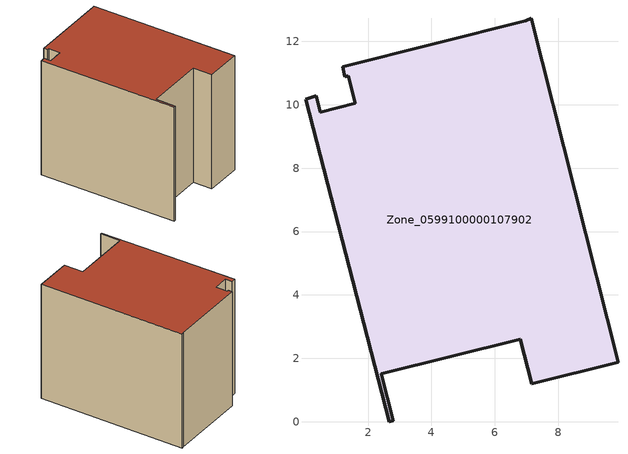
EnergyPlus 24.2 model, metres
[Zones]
Zone_0599100000107902
 floor ground (C_G): 7.14,12.73 9.88,1.88 7.16,1.2 6.81,2.61 2.42,1.52 2.79,0.03 2.67,0 0.03,10.16 0.37,10.29 0.49,9.77 1.6,10.05 1.38,10.91 1.27,10.88 1.2,11.2 6.98,12.65 z0
 wall outside (C_F): 9.88,1.88 7.14,12.73 6.98,12.65 1.2,11.2 1.27,10.88 1.38,10.91 1.6,10.05 0.49,9.77 0.37,10.29 0.03,10.16 2.67,0 2.79,0.03 2.42,1.52 6.81,2.61 7.16,1.2 9.88,1.88 z0:9.04
 roof outside (C_R): 7.14,12.73 6.98,12.65 1.2,11.2 1.27,10.88 1.38,10.91 1.6,10.05 0.49,9.77 0.37,10.29 0.03,10.16 2.67,0 2.79,0.03 2.42,1.52 6.81,2.61 7.16,1.2 9.88,1.88 z9.04
[BUILDING]
Pand.0599100000107902: North Axis=0; Terrain=City; Loads Convergence Tolerance Value=0.04; Temperature Convergence Tolerance Value=0.4; Solar Distribution=FullExterior; Maximum Number of Warmup Days=25; Minimum Number of Warmup Days=1
[Site:Location]
Rotterdam.The.Hague.AP_ZH_NLD Design_Conditions: Latitude=51.96; Longitude=4.45; Time Zone=1; Elevation=-4.5
[SITE:GROUNDTEMPERATURE:BUILDINGSURFACE]
18, 18, 18, 18, 18, 18, 18, 18, 18, 18, 18, 18
[MATERIAL] Thermal Absorptance=0.9; Solar Absorptance=0.7; Visible Absorptance=0.7
Name | Roughness | Thickness | Conductivity | Density | Specific Heat
G.TI.1975-1991 | MediumSmooth | 0.15 | 0.288461 | 540 | 1210
F.TI.1975-1991 | Rough | 0.3 | 0.230769 | 1920 | 840
R.TI.1975-1991 | MediumRough | 0.2 | 0.153846 | 1500 | 1000
[CONSTRUCTION]
C_G: G.TI.1975-1991
C_F: F.TI.1975-1991
C_R: R.TI.1975-1991
[ZONE]
Zone_0599100000107902: Type=1; Multiplier=1; Ceiling Height=Autocalculate; Volume=Autocalculate; Floor Area=autocalculate; Part of Total Floor Area=Yes
[ZONEINFILTRATION:DESIGNFLOWRATE]
Infil_Zone_0599100000107902: Zone or ZoneList or Space or SpaceList=Zone_0599100000107902; Schedule=AlwaysOn; Design Flow Rate Calculation Method=Flow/Area; Flow Rate per Floor Area=0.003; Constant Term Coefficient=1; Temperature Term Coefficient=0; Velocity Term Coefficient=0; Velocity Squared Term Coefficient=0
[HVACTEMPLATE:ZONE:IDEALLOADSAIRSYSTEM]
Zone_0599100000107902: Maximum Heating Supply Air Temperature=50; Minimum Cooling Supply Air Temperature=13; Maximum Heating Supply Air Humidity Ratio=0.0156; Minimum Cooling Supply Air Humidity Ratio=0.0077; Heating Limit=NoLimit; Cooling Limit=NoLimit; Dehumidification Control Type=ConstantSensibleHeatRatio; Cooling Sensible Heat Ratio=0.7; Dehumidification Setpoint=60; Humidification Control Type=None; Humidification Setpoint=30; Outdoor Air Method=None; Outdoor Air Flow Rate per Person=0.00944; Outdoor Air Flow Rate per Zone Floor Area=0; Outdoor Air Flow Rate per Zone=0; Demand Controlled Ventilation Type=None; Outdoor Air Economizer Type=NoEconomizer; Heat Recovery Type=None; Sensible Heat Recovery Effectiveness=0.7; Latent Heat Recovery Effectiveness=0.65
[ZONECONTROL:THERMOSTAT]
ThermostatControl_Zone_0599100000107902: Zone or ZoneList=Zone_0599100000107902; Control Type Schedule=DualSetpointControlType; Control 1=Thermostat_Zone_0599100000107902; Temperature Difference Between Cutout And Setpoint=0
[THERMOSTATSETPOINT:DUALSETPOINT]
Thermostat_Zone_0599100000107902: Heating Setpoint Temperature Schedule=HeatingSetpoint_Zone_0599100000107902; Cooling Setpoint Temperature Schedule=CoolingSetpoint_Zone_0599100000107902
[SCHEDULE:COMPACT]
HeatingSetpoint_Zone_0599100000107902: Through: 12/31, For: AllDays, Until: 24:00, 21
CoolingSetpoint_Zone_0599100000107902: Through: 12/31, For: AllDays, Until: 24:00, 24
DualSetpointControlType: Through: 12/31, For: AllDays, Until: 24:00, 4
AlwaysOn: Through: 12/31, For: AllDays, Until: 24:00, 1
